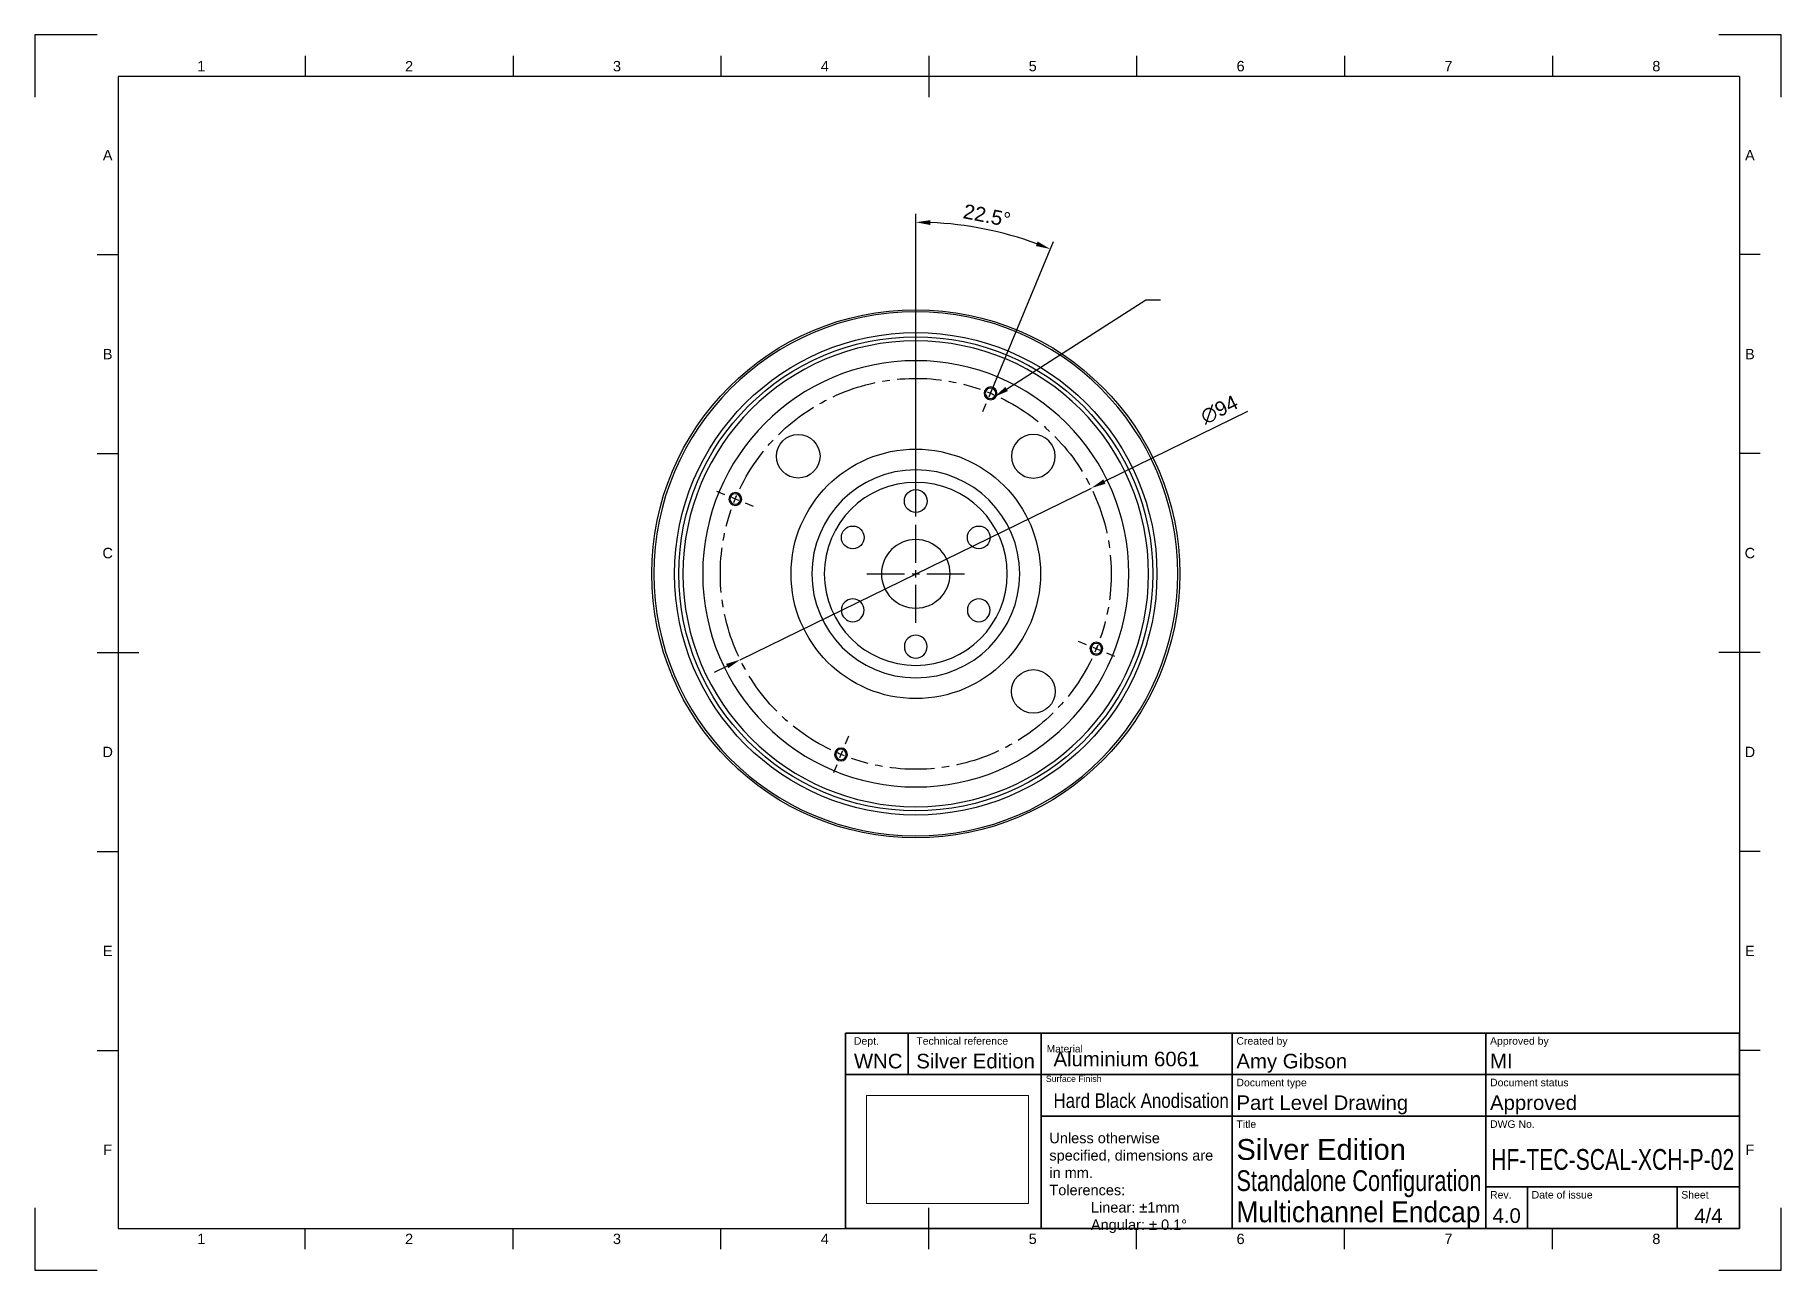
# Model space of a CAD drawing. Header units: millimetres. Extents: x 0 to 420, y 0 to 297.
import ezdxf
from ezdxf import colors
from ezdxf.entities.mleader import LeaderData, LeaderLine
from ezdxf.enums import TextEntityAlignment as Align
from ezdxf.math import Vec2, Vec3

# ---------------------------------------------------------------- set-up
doc = ezdxf.new("R2010")
doc.units = ezdxf.units.MM
doc.header["$LTSCALE"] = 0.75
doc.linetypes.add('CENTER2', pattern=[28.575, 19.05, -3.175, 3.175, -3.175])
for name, color, linetype, lineweight in [('Border', 7, 'Continuous', 25), ('FD_Dimensions', 7, 'Continuous', 25), ('Hole Notes', 7, 'Continuous', 25), ('Smart Centers', 7, 'CENTER2', 25), ('TitleBlock', 7, 'Continuous', 35), ('Visible', 7, 'Continuous', 50), ('Visible Narrow', 7, 'Continuous', 25)]:
    doc.layers.add(name, color=color, linetype=linetype, lineweight=lineweight)
doc.styles.add('FusionTitle', font='Arial Unicode.ttf')
doc.styles.get("Standard").update_dxf_attribs({"font": 'Arial.ttf'})
doc.dimstyles.new('Dim-ISO-25', dxfattribs={"dimtxt": 3.5, "dimasz": 3.5, "dimexe": 2, "dimexo": 2, "dimgap": 1.5, "dimtad": 1, "dimzin": 12, "dimdsep": 46, "dimtxsty": 'Standard', "dimcen": 0, "dimazin": 3, "dimtp": 0.1, "dimtm": 0.1, "dimtfac": 0.714, "dimtmove": 0, "dimatfit": 3, "dimfxl": 1, "dimtzin": 12, "dimarcsym": 0})
picture_1 = doc.add_image_def('image1.png', size_in_pixel=(105, 70))

# ---------------------------------------------------------------- blocks, each defined once
blk = doc.blocks.new('ISO_A3_SHEET')
at = {"layer": 'Border'}
for p, q in [((15, 297), (0, 297)), ((0, 297), (0, 282)), ((420, 297), (405, 297)), ((420, 282), (420, 297)), ((65, 292), (65, 287)), ((115, 292), (115, 287)), ((165, 292), (165, 287)), ((215, 292), (215, 282)), ((265, 292), (265, 287)), ((315, 292), (315, 287)), ((365, 292), (365, 287)), ((410, 287), (20, 287)), ((20, 287), (20, 10)), ((410, 287), (410, 10)), ((15, 244.16666), (20, 244.16666)), ((415, 244.16666), (410, 244.16666)), ((15, 196.33333), (20, 196.33333)), ((415, 196.33333), (410, 196.33333)), ((15, 148.5), (25, 148.5)), ((415, 148.5), (405, 148.5)), ((15, 100.66667), (20, 100.66667)), ((415, 100.66667), (410, 100.66667)), ((15, 52.83334), (20, 52.83334)), ((415, 52.83334), (410, 52.83334)), ((0, 15), (0, 0)), ((215, 5), (215, 15)), ((420, 0), (420, 15)), ((20, 10), (410, 10)), ((65, 5), (65, 10)), ((115, 5), (115, 10)), ((165, 5), (165, 10)), ((265, 5), (265, 10)), ((315, 5), (315, 10)), ((365, 5), (365, 10)), ((0, 0), (15, 0)), ((405, 0), (420, 0))]:
    blk.add_line(p, q, dxfattribs=at)
at = {"layer": 'Border', "style": 'FusionTitle'}
for s, p in [('1', (40, 289.5)), ('2', (90, 289.5)), ('3', (140, 289.5)), ('4', (190, 289.5)), ('5', (240, 289.5)), ('6', (290, 289.5)), ('7', (340, 289.5)), ('8', (390, 289.5)), ('A', (17.5, 268.08333)), ('A', (412.5, 268.08333)), ('B', (17.5, 220.25)), ('B', (412.5, 220.25)), ('C', (17.5, 172.41667)), ('C', (412.5, 172.41667)), ('D', (17.5, 124.58334)), ('D', (412.5, 124.58334)), ('E', (17.5, 76.75001)), ('E', (412.5, 76.75001)), ('F', (17.5, 28.91668)), ('F', (412.5, 28.91668)), ('1', (40, 7.5)), ('2', (90, 7.5)), ('3', (140, 7.5)), ('4', (190, 7.5)), ('5', (240, 7.5)), ('6', (290, 7.5)), ('7', (340, 7.5)), ('8', (390, 7.5))]:
    blk.add_text(s, height=2.5, dxfattribs=at).set_placement(p, align=Align.MIDDLE)
blk = doc.blocks.new('ISO_TITLEBLOCK 1')
at = {"layer": 'TitleBlock', "lineweight": 35}
for p, q in [((-180, 47), (-215, 47)), ((-215, 47), (-215, 0)), ((-122, 47), (-122, 0)), ((-215, 0), (-180, 0))]:
    blk.add_line(p, q, dxfattribs=at)
at = {"layer": 'TitleBlock'}
for p, q in [((-200, 37), (-200, 47)), ((0, 47), (-180, 47)), ((-168, 0), (-168, 47)), ((-61, 0), (-61, 47)), ((0, 0), (0, 47)), ((-215, 37), (0, 37)), ((-168, 27), (0, 27)), ((-61, 10), (0, 10)), ((-51, 0), (-51, 10)), ((-15, 0), (-15, 10)), ((-180, 0), (0, 0))]:
    blk.add_line(p, q, dxfattribs=at)
at = {"layer": 'TitleBlock', "style": 'FusionTitle'}
for s, p in [('Dept.', (-213, 46)), ('Technical reference', (-198, 46)), ('Created by', (-121, 46)), ('Approved by', (-60, 46)), ('Document type', (-121, 36)), ('Document status', (-60, 36)), ('Title', (-121, 26)), ('DWG No.', (-60, 26)), ('Rev.', (-60, 9)), ('Date of issue', (-50, 9)), ('Sheet', (-14, 9))]:
    blk.add_text(s, height=1.8, dxfattribs=at).set_placement(p, align=Align.TOP_LEFT)
at = {"layer": 'TitleBlock', "lineweight": 35, "attachment_point": 1}
for s, width, insert, char_height in [('{\\H0.2x; }\\P  Material', 34, (-168, 47), 1.75), ('{\\H0.1x;  \\P}  Surface Finish', 22, (-168, 37), 1.5), ('Unless otherwise specified, dimensions are in mm.\\PTolerences:\\P^ILinear: %%P1mm^J^IAngular: %%P 0.1%%D', 42, (-166, 23), 2.5)]:
    blk.add_mtext_dynamic_manual_height_columns(s, width=width, gutter_width=17.5, heights=[0], dxfattribs=dict(at, insert=insert, char_height=char_height))
at = {"layer": 'TitleBlock', "style": 'FusionTitle'}
for tag, p, height in [('ME', (-213, 38.5), 3.5), ('PROJECT', (-198, 38.5), 3.5), ('CREATED_BY', (-121, 38.5), 3.5), ('APPROVED_BY', (-60, 38.5), 3.5), ('DOCUMENT_TYPE', (-121, 28.5), 3.5), ('DOCUMENT_STATUS', (-60, 28.5), 3.5), ('TITLE_1', (-121, 16.5), 5), ('TITLE_2', (-121, 9), 5), ('TITLE_3', (-121, 1.5), 5), ('CREATED_DATE', (-50, 1.5), 3.5)]:
    blk.add_attdef(tag, p, '', height=height, dxfattribs=at)
at = {"layer": 'TitleBlock', "lineweight": 35}
for tag, p in [('Material', (-165, 39)), ('Finish', (-165, 29))]:
    blk.add_attdef(tag, p, '', height=3.5, dxfattribs=at)
at = {"layer": 'TitleBlock', "style": 'FusionTitle'}
for p in [(-62, 38.5), (-1, 38.5)]:
    blk.add_attdef('CREATED_DATE', text='', height=3.5, dxfattribs=at).set_placement(p, align=Align.RIGHT)
for tag, height, p in [('DRAWING_NUMBER', 5, (-30.5, 16.6)), ('REV', 3.5, (-56, 3.1)), ('SHEET', 3.5, (-7.5, 3.1))]:
    blk.add_attdef(tag, text='', height=height, dxfattribs=at).set_placement(p, align=Align.MIDDLE)
at = {"layer": 'TitleBlock', "linetype": 'Continuous', "lineweight": 0}
image = blk.add_image(picture_1, insert=(-210, 6), size_in_units=(39, 26), dxfattribs=at)
image.dxf.flags = 15
blk = doc.blocks.new('*U4')
at = {"layer": 'Smart Centers', "color": 0, "lineweight": 25, "ltscale": 0.75, "transparency": 16777216}
for p, q in [((0, 2.678906), (0, 11.75)), ((-11.75, 0), (-2.678906, 0)), ((2.678906, 0), (11.75, 0)), ((0, -11.75), (0, -2.678906))]:
    blk.add_line(p, q, dxfattribs=at)
at = {"layer": 'Smart Centers', "color": 0, "linetype": 'Continuous', "lineweight": 25, "ltscale": 0.75, "transparency": 16777216}
for p, q in [((-0.892969, 0), (0.892969, 0)), ((0, -0.892969), (0, 0.892969))]:
    blk.add_line(p, q, dxfattribs=at)
blk = doc.blocks.new('*U5')
at = {"layer": 'Smart Centers', "color": 0, "lineweight": 25, "ltscale": 0.75, "transparency": 16777216}
for p, q in [((19.011294, 45.897325), (19.809417, 47.824162)), ((16.162826, 39.020514), (16.960948, 40.947351))]:
    blk.add_line(p, q, dxfattribs=at)
at = {"layer": 'Smart Centers', "color": 0, "linetype": 'Continuous', "lineweight": 25, "ltscale": 0.75, "transparency": 16777216}
blk.add_line((17.644397, 42.597342), (18.327846, 44.247334), dxfattribs=at)
at = {"layer": 'Smart Centers', "color": 0, "linetype": 'Continuous', "lineweight": 25, "ltscale": 0.75, "transparency": 16777216, "extrusion": (0, 0, -1)}
blk.add_arc((0, 0), 47, 111.411402, 113.588598, dxfattribs=at)
blk = doc.blocks.new('*U6')
at = {"layer": 'Smart Centers', "color": 0, "lineweight": 25, "ltscale": 0.75, "transparency": 16777216}
for p, q in [((39.020514, -16.162826), (40.947351, -16.960948)), ((45.897325, -19.011294), (47.824162, -19.809417))]:
    blk.add_line(p, q, dxfattribs=at)
at = {"layer": 'Smart Centers', "color": 0, "linetype": 'Continuous', "lineweight": 25, "ltscale": 0.75, "transparency": 16777216}
blk.add_line((42.597342, -17.644397), (44.247334, -18.327846), dxfattribs=at)
at = {"layer": 'Smart Centers', "color": 0, "linetype": 'Continuous', "lineweight": 25, "ltscale": 0.75, "transparency": 16777216, "extrusion": (0, 0, -1)}
blk.add_arc((0, 0), 47, 201.411402, 203.588598, dxfattribs=at)
blk = doc.blocks.new('*U7')
at = {"layer": 'Smart Centers', "color": 0, "lineweight": 25, "ltscale": 0.75, "transparency": 16777216}
for p, q in [((-16.162826, -39.020514), (-16.960948, -40.947351)), ((-19.011294, -45.897325), (-19.809417, -47.824162))]:
    blk.add_line(p, q, dxfattribs=at)
at = {"layer": 'Smart Centers', "color": 0, "linetype": 'Continuous', "lineweight": 25, "ltscale": 0.75, "transparency": 16777216}
blk.add_line((-17.644397, -42.597342), (-18.327846, -44.247334), dxfattribs=at)
at = {"layer": 'Smart Centers', "color": 0, "linetype": 'Continuous', "lineweight": 25, "ltscale": 0.75, "transparency": 16777216, "extrusion": (0, 0, -1)}
blk.add_arc((0, 0), 47, 291.411402, 293.588598, dxfattribs=at)
blk = doc.blocks.new('*U8')
at = {"layer": 'Smart Centers', "color": 0, "lineweight": 25, "ltscale": 0.75, "transparency": 16777216}
for p, q in [((-45.897325, 19.011294), (-47.824162, 19.809417)), ((-39.020514, 16.162826), (-40.947351, 16.960948))]:
    blk.add_line(p, q, dxfattribs=at)
at = {"layer": 'Smart Centers', "color": 0, "linetype": 'Continuous', "lineweight": 25, "ltscale": 0.75, "transparency": 16777216}
blk.add_line((-42.597342, 17.644397), (-44.247334, 18.327846), dxfattribs=at)
at = {"layer": 'Smart Centers', "color": 0, "linetype": 'Continuous', "lineweight": 25, "ltscale": 0.75, "transparency": 16777216, "extrusion": (0, 0, -1)}
blk.add_arc((0, 0), 47, 21.411402, 23.588598, dxfattribs=at)
blk = doc.blocks.new('*U9')
at = {"layer": 'Smart Centers', "color": 0, "lineweight": 25, "ltscale": 0.75, "transparency": 16777216, "extrusion": (0, 0, -1)}
for start, end in [(25.7662, 109.2338), (115.7662, 199.2338), (295.7662, 19.2338), (205.7662, 289.2338)]:
    blk.add_arc((0, 0), 47, start, end, dxfattribs=at)
at = {"layer": 'Smart Centers', "color": 0, "lineweight": 25, "ltscale": 0.75, "transparency": 16777216}
for name in ['*U5', '*U8', '*U6', '*U7']:
    blk.add_blockref(name, (0, 0), dxfattribs=at)
blk = doc.blocks.new('*D12')
at = {"layer": 'Defpoints', "color": 0, "transparency": 16777216}
for p in [(254.09773, 188.053139), (169.646074, 146.774599)]:
    blk.add_point(p, dxfattribs=at)
at = {"layer": 'FD_Dimensions', "lineweight": -2, "transparency": 16777216}
for p, q in [((291.678842, 206.422151), (257.242206, 189.590106)), ((169.646074, 146.774599), (254.09773, 188.053139)), ((166.501597, 145.237633), (163.357121, 143.700666))]:
    blk.add_line(p, q, dxfattribs=at)
at = {"layer": 'FD_Dimensions', "transparency": 16777216}
for points in [[(256.986045, 190.114186), (257.498367, 189.066027), (254.09773, 188.053139)], [(166.245436, 145.761712), (166.757759, 144.713553), (169.646074, 146.774599)]]:
    blk.add_solid(points, dxfattribs=at)
at = {"layer": 'FD_Dimensions', "color": 0, "lineweight": 25, "transparency": 16777216, "insert": (284.888456, 206.870722), "char_height": 3.5, "attachment_point": 5, "rotation": 26.04857786}
blk.add_mtext('∅94', dxfattribs=at)
blk = doc.blocks.new('*D13')
at = {"layer": 'Defpoints', "color": 0, "transparency": 16777216}
for p in [(233.753009, 249.075274), (228.034728, 206.434383), (228.83285, 208.361221), (211.871902, 179.163869), (211.871902, 170.092776)]:
    blk.add_point(p, dxfattribs=at)
at = {"layer": 'FD_Dimensions', "lineweight": -2, "transparency": 16777216}
for p, q in [((211.871902, 181.163869), (211.871902, 253.955976)), ((229.598217, 210.20898), (244.990132, 247.36835))]:
    blk.add_line(p, q, dxfattribs=at)
blk.add_arc((211.871902, 167.413869), 84.542107, 69.872185, 87.627815, dxfattribs=at)
at = {"layer": 'FD_Dimensions', "transparency": 16777216}
for points in [[(215.359077, 251.300319), (215.383227, 252.466735), (211.871902, 251.955976)], [(241.176183, 247.336197), (240.752126, 246.249327), (244.224765, 245.520591)]]:
    blk.add_solid(points, dxfattribs=at)
at = {"layer": 'FD_Dimensions', "color": 0, "lineweight": 25, "transparency": 16777216, "insert": (229.006512, 253.55537), "char_height": 3.5, "attachment_point": 5, "rotation": 348.75001496}
blk.add_mtext('22.5°', dxfattribs=at)

msp = doc.modelspace()

# ---------------------------------------------------------------- linework, layer by layer
at = {"layer": 'Visible', "lineweight": 25}
for centre, radius in [((211.871902, 167.413869), 63.5), ((211.871902, 167.413869), 58), ((211.871902, 167.413869), 57), ((183.587631, 195.698141), 5.25), ((211.871902, 167.413869), 30), ((211.871902, 184.913869), 2.75), ((196.716457, 176.163869), 2.75), ((227.027346, 176.163869), 2.75), ((240.156173, 139.129598), 5.25)]:
    msp.add_circle(centre, radius, dxfattribs=at)
at = {"layer": 'Visible', "lineweight": 25, "extrusion": (0, 0, -1)}
for centre, radius in [((-211.871902, 167.413869), 63), ((-211.871902, 167.413869), 56), ((-211.871902, 167.413869), 51.25), ((-229.858023, 210.836207), 1.2645), ((-240.156173, 195.698141), 5.25), ((-211.871902, 167.413869), 25), ((-211.871902, 167.413869), 22), ((-168.449564, 185.399991), 1.2645), ((-211.871902, 167.413869), 8.25), ((-196.716457, 158.663869), 2.75), ((-227.027346, 158.663869), 2.75), ((-211.871902, 149.913869), 2.75), ((-255.29424, 149.427748), 1.2645), ((-193.88578, 123.991531), 1.2645)]:
    msp.add_circle(centre, radius, dxfattribs=at)
at = {"layer": 'Visible Narrow', "lineweight": 25, "extrusion": (0, 0, -1)}
for centre in [(-229.858023, 210.836207), (-168.449564, 185.399991), (-255.29424, 149.427748), (-193.88578, 123.991531)]:
    msp.add_circle(centre, 1.543, dxfattribs=at)

# ---------------------------------------------------------------- block references
at = {"layer": 'Border', "lineweight": 25}
msp.add_blockref('ISO_A3_SHEET', (0, 0), dxfattribs=at)
at = {"layer": 'Smart Centers', "lineweight": 25, "ltscale": 0.75}
for name in ['*U9', '*U4']:
    msp.add_blockref(name, (211.871902, 167.413869), dxfattribs=at)
at = {"layer": 'TitleBlock', "lineweight": 25}
ref = msp.add_blockref('ISO_TITLEBLOCK 1', (410, 10), dxfattribs=at)
ref.add_attrib('REV', '4.0', dxfattribs={"height": 3.5, "style": 'FusionTitle'}).set_placement((354, 13.1), align=Align.MIDDLE)
ref.add_attrib('TITLE_3', 'Multichannel Endcap', (289, 11.5), dxfattribs={"height": 5, "style": 'FusionTitle', "width": 0.905064})
ref.add_attrib('DOCUMENT_STATUS', 'Approved', (350, 38.5), dxfattribs={"height": 3.5, "style": 'FusionTitle'})
ref.add_attrib('DOCUMENT_TYPE', 'Part Level Drawing', (289, 38.5), dxfattribs={"height": 3.5, "style": 'FusionTitle'})
ref.add_attrib('SHEET', '4/4', dxfattribs={"height": 3.5, "style": 'FusionTitle'}).set_placement((402.5, 13.1), align=Align.MIDDLE)
ref.add_attrib('TITLE_2', 'Standalone Configuration', (289, 19), dxfattribs={"height": 5, "style": 'FusionTitle', "width": 0.747796})
ref.add_attrib('DRAWING_NUMBER', 'HF-TEC-SCAL-XCH-P-02', dxfattribs={"height": 5, "style": 'FusionTitle', "width": 0.72779}).set_placement((379.5, 26.6), align=Align.MIDDLE)
ref.add_attrib('TITLE_1', 'Silver Edition ', (289, 26.5), dxfattribs={"height": 5, "style": 'FusionTitle'})
ref.add_attrib('APPROVED_BY', 'MI', (350, 48.5), dxfattribs={"height": 3.5, "style": 'FusionTitle'})
ref.add_attrib('CREATED_BY', 'Amy Gibson', (289, 48.5), dxfattribs={"height": 3.5, "style": 'FusionTitle'})
ref.add_attrib('PROJECT', 'Silver Edition', (212, 48.5), dxfattribs={"height": 3.5, "style": 'FusionTitle'})
ref.add_attrib('ME', 'WNC', (197, 48.5), dxfattribs={"height": 3.5, "style": 'FusionTitle'})
ref.add_attrib('Finish', 'Hard Black Anodisation', (245, 39), dxfattribs={"lineweight": 35, "height": 3.5, "width": 0.829579})
ref.add_attrib('Material', 'Aluminium 6061', (245, 49), dxfattribs={"lineweight": 35, "height": 3.5})

# ---------------------------------------------------------------- dimensions: what is measured, and where the dimension line sits
at = {"layer": 'FD_Dimensions', "lineweight": 25}
dim = msp.add_angular_dim_2l(base=(233.753009, 249.075274), line1=((228.034728, 206.434383), (228.83285, 208.361221)), line2=((211.871902, 170.092776), (211.871902, 179.163869)), dimstyle='Dim-ISO-25', override={"dimlfac": 1, "dimpost": '', "dimclrd": 256, "dimclre": 256}, dxfattribs=at)
dim.commit()
dim.dimension.update_dxf_attribs({"geometry": '*D13', "text_midpoint": (229.006512, 253.55537)})
dim = msp.add_diameter_dim_2p(p1=(169.646074, 146.774599), p2=(254.09773, 188.053139), dimstyle='Dim-ISO-25', override={"dimlfac": 1, "dimclrd": 256, "dimclre": 256}, dxfattribs=at)
dim.commit()
dim.dimension.update_dxf_attribs({"geometry": '*D12', "text_midpoint": (286.374875, 203.829662), "dimtype": 163})

# ---------------------------------------------------------------- leaders
at = {"layer": 'Hole Notes', "lineweight": 25}
ml = msp.add_multileader_mtext('Standard', dxfattribs=at)
ml.set_content('', color=256)
ml.set_leader_properties()
ml.build(insert=Vec2(0, 0))
ml.multileader.update_dxf_attribs({"text_left_attachment_type": 5, "text_right_attachment_type": 5, "dogleg_length": 3.5, "arrow_head_size": 3.5})
ctx = ml.context
ctx.base_point, ctx.char_height, ctx.arrow_head_size, ctx.landing_gap_size, ctx.plane_origin = Vec3(270.694789, 233.308318), 3.5, 3.5, 0, Vec3(231.377581, 211.104147)
ctx.left_attachment, ctx.right_attachment = 5, 5
notes = []
notes.append((ctx, [(0, (1, 1, 0), (267.194789, 233.308318), (1, 0), 3.5, [(0, [(230.772806, 209.963205)], 0, [])])]))
ctx.mtext.insert, ctx.mtext.flow_direction = Vec3(270.694789, 255.270937), 5
for ctx, leaders in notes:
    for number, flags, end, landing, length, lines in leaders:
        leader = LeaderData()
        leader.index, (leader.has_last_leader_line, leader.has_dogleg_vector, leader.attachment_direction) = number, flags
        leader.last_leader_point, leader.dogleg_vector, leader.dogleg_length = Vec3(end), Vec3(landing), length
        for number, points, colour, breaks in lines:
            line = LeaderLine()
            line.index, line.vertices, line.color, line.breaks = number, Vec3.list(points), colors.encode_raw_color(colour), breaks
            leader.lines.append(line)
        ctx.leaders.append(leader)

doc.saveas('drawing.dxf')
